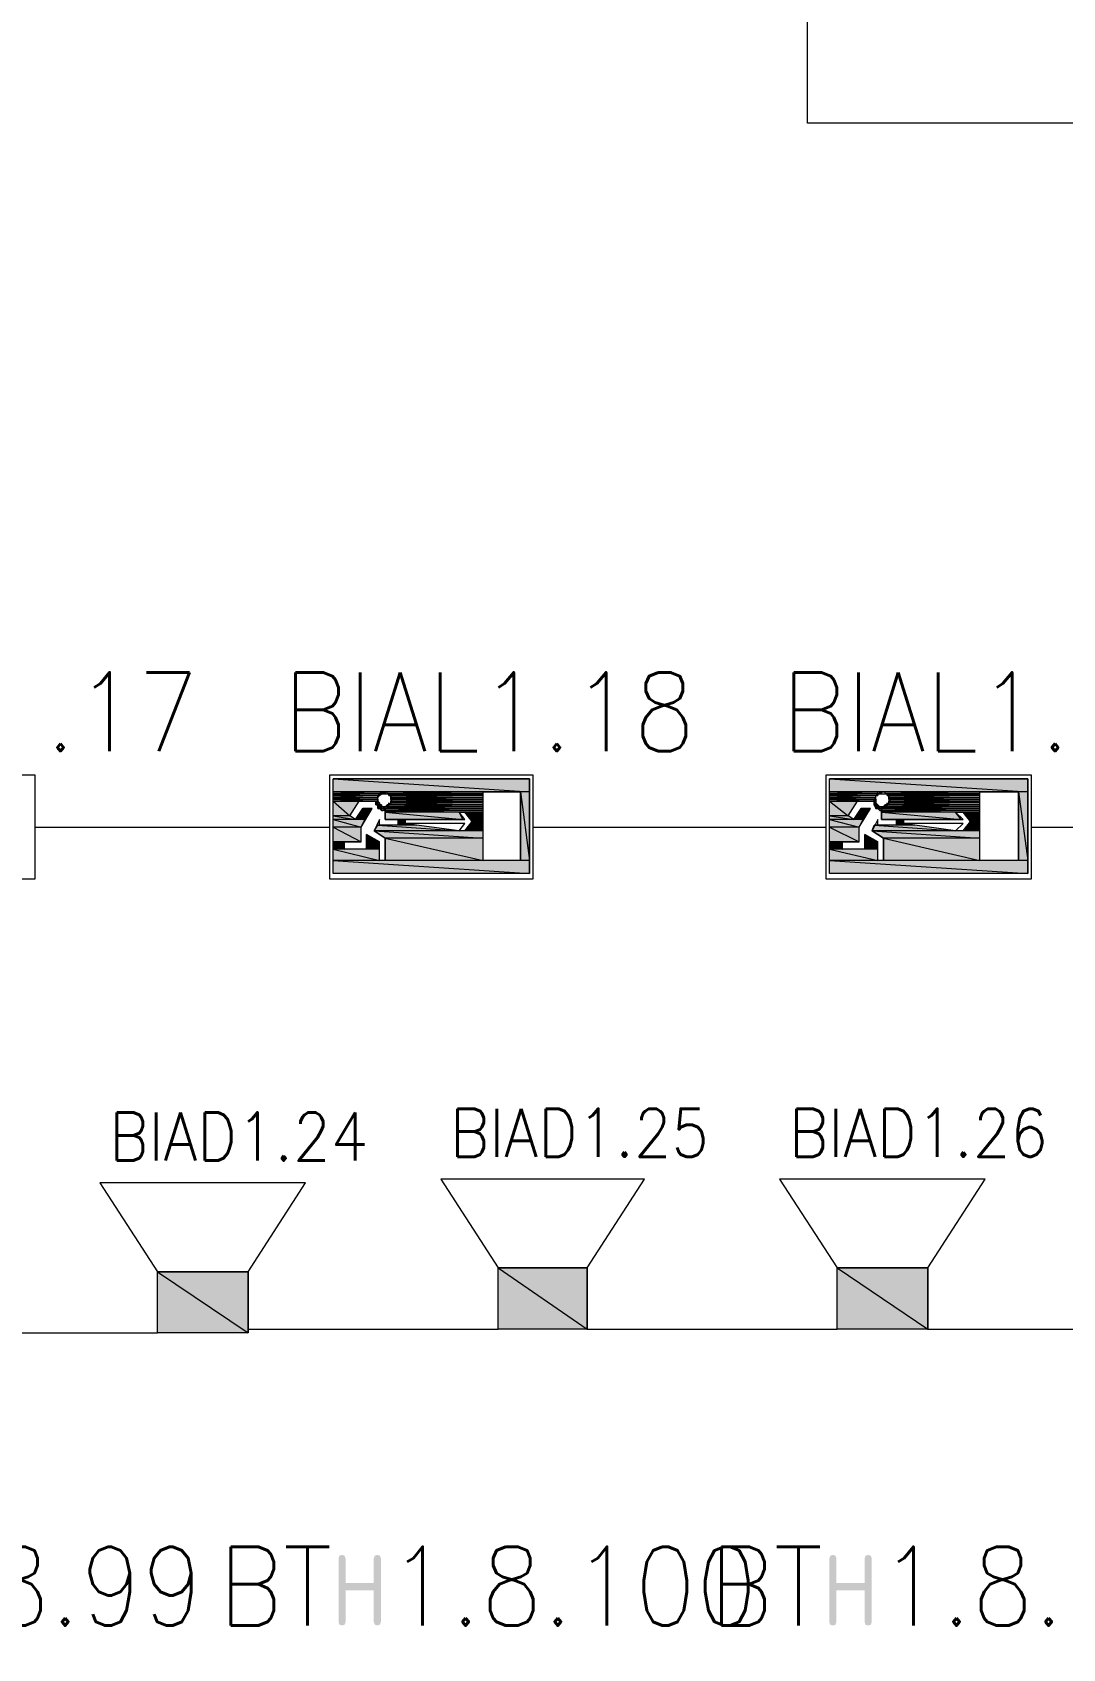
# Model space of a CAD drawing. Header units: millimetres. Extents: x 0 to 420, y 0 to 297.
# Drawn here: x 244.75 to 268.3, y 150.6 to 187.54 of the extents above; entities that cross this region are included whole.
import ezdxf

# ---------------------------------------------------------------- set-up
doc = ezdxf.new("R2010")
doc.units = ezdxf.units.MM
doc.styles.get("Standard").update_dxf_attribs({"font": 'STANDARD'})

msp = doc.modelspace()

# ---------------------------------------------------------------- hatches: boundary and pattern name
h = msp.add_hatch(color=82)
h.paths.add_polyline_path([(256.116667, 170.476333), (251.629334, 170.476333), (256.116667, 170.179999)], flags=0)
h.paths.add_polyline_path([(251.629334, 170.476333), (256.116667, 170.179999), (251.629334, 170.179999)], flags=0)
h = msp.add_hatch(color=82)
h.paths.add_polyline_path([(267.504334, 170.476333), (262.974667, 170.476333), (267.504334, 170.179999)], flags=0)
h.paths.add_polyline_path([(262.974667, 170.476333), (267.504334, 170.179999), (262.974667, 170.179999)], flags=0)
h = msp.add_hatch(color=82)
h.paths.add_polyline_path([(251.629334, 170.179999), (255.058334, 170.179999)], flags=0)
h.paths.add_polyline_path([(255.058334, 170.179999), (251.629334, 170.179999)], flags=0)
h = msp.add_hatch(color=82)
h.paths.add_polyline_path([(252.730001, 170.179999), (251.629334, 170.179999), (252.687667, 170.137666)], flags=0)
h.paths.add_polyline_path([(251.629334, 170.179999), (252.687667, 170.137666), (251.629334, 170.137666)], flags=0)
h = msp.add_hatch(color=82)
h.paths.add_polyline_path([(252.687667, 170.137666), (251.629334, 170.137666), (252.645334, 170.095333)], flags=0)
h.paths.add_polyline_path([(251.629334, 170.137666), (252.645334, 170.095333), (251.629334, 170.095333)], flags=0)
h = msp.add_hatch(color=82)
h.paths.add_polyline_path([(252.645334, 170.095333), (251.629334, 170.095333), (252.645334, 170.052999)], flags=0)
h.paths.add_polyline_path([(251.629334, 170.095333), (252.645334, 170.052999), (251.629334, 170.052999)], flags=0)
h = msp.add_hatch(color=82)
h.paths.add_polyline_path([(252.645334, 170.052999), (251.629334, 170.052999), (252.645334, 170.010666)], flags=0)
h.paths.add_polyline_path([(251.629334, 170.052999), (252.645334, 170.010666), (251.629334, 170.010666)], flags=0)
h = msp.add_hatch(color=82)
h.paths.add_polyline_path([(251.629334, 170.010666), (252.645334, 170.010666)], flags=0)
h.paths.add_polyline_path([(252.645334, 170.010666), (251.629334, 170.010666)], flags=0)
h = msp.add_hatch(color=82)
h.paths.add_polyline_path([(252.645334, 170.010666), (251.629334, 170.010666), (252.645334, 169.968333)], flags=0)
h.paths.add_polyline_path([(251.629334, 170.010666), (252.645334, 169.968333), (251.629334, 169.968333)], flags=0)
h = msp.add_hatch(color=82)
h.paths.add_polyline_path([(251.629334, 169.968333), (252.645334, 169.968333)], flags=0)
h.paths.add_polyline_path([(252.645334, 169.968333), (251.629334, 169.968333)], flags=0)
h = msp.add_hatch(color=82)
h.paths.add_polyline_path([(252.222001, 169.968333), (251.629334, 169.968333), (252.010334, 169.629666)], flags=0)
h.paths.add_polyline_path([(251.629334, 169.968333), (252.010334, 169.629666), (251.629334, 169.629666)], flags=0)
h = msp.add_hatch(color=82)
h.paths.add_polyline_path([(252.645334, 169.968333), (252.603001, 169.968333), (252.645334, 169.925999)], flags=0)
h.paths.add_polyline_path([(252.603001, 169.968333), (252.645334, 169.925999), (252.603001, 169.925999)], flags=0)
h = msp.add_hatch(color=82)
h.paths.add_polyline_path([(252.645334, 169.925999), (252.603001, 169.925999), (252.645334, 169.883666)], flags=0)
h.paths.add_polyline_path([(252.603001, 169.925999), (252.645334, 169.883666), (252.603001, 169.883666)], flags=0)
for color, points in [(82, [(252.645334, 170.010666), (252.645334, 169.968333)]), (82, [(252.645334, 169.968333), (252.687667, 169.925999), (252.645334, 169.925999)]), (82, [(252.645334, 169.925999), (252.687667, 169.925999)]), (82, [(252.687667, 170.137666), (252.730001, 170.137666), (252.687667, 170.095333)]), (82, [(252.687667, 169.925999), (252.687667, 169.883666)]), (82, [(252.730001, 170.179999), (252.772334, 170.137666), (252.730001, 170.137666)]), (82, [(252.730001, 170.137666), (252.772334, 170.137666)]), (82, [(252.772334, 170.179999), (252.814667, 170.179999), (252.814667, 170.137666)]), (82, [(252.899334, 170.095333), (252.941667, 170.095333)]), (82, [(252.899334, 169.925999), (252.899334, 169.883666)]), (82, [(252.941667, 170.095333), (252.941667, 170.052999)]), (82, [(252.941667, 170.052999), (252.941667, 170.010666)]), (82, [(264.033001, 170.010666), (263.990667, 170.010666)]), (82, [(263.990667, 170.010666), (264.033001, 170.010666), (264.033001, 169.968333)]), (82, [(264.033001, 169.968333), (264.033001, 169.925999)]), (82, [(264.033001, 169.925999), (264.075334, 169.883666), (264.033001, 169.883666)]), (82, [(264.117667, 170.137666), (264.160001, 170.137666), (264.075334, 170.137666)]), (82, [(264.075334, 170.137666), (264.075334, 170.095333)]), (82, [(264.117667, 170.179999), (264.117667, 170.137666)]), (82, [(264.160001, 170.179999), (264.160001, 170.137666)]), (82, [(264.287001, 170.095333), (264.329334, 170.095333)]), (82, [(264.287001, 169.925999), (264.287001, 169.883666)]), (82, [(264.329334, 170.095333), (264.329334, 170.052999)]), (82, [(264.329334, 170.052999), (264.329334, 170.010666)]), (82, [(252.730001, 169.883666), (252.730001, 169.841333)]), (82, [(264.075334, 169.883666), (264.117667, 169.841333), (264.075334, 169.841333)]), (82, [(252.391334, 169.206333), (252.518334, 169.121666), (252.391334, 169.121666)]), (82, [(263.779001, 169.206333), (263.906001, 169.121666), (263.779001, 169.121666)]), (7, [(251.748506, 151.210477), (251.748506, 152.66348), (251.768487, 152.724252), (251.828983, 152.744509), (251.889754, 152.724252), (251.910012, 152.66348), (251.910012, 152.098485), (252.555485, 152.098485), (252.555485, 152.66348), (252.575742, 152.724252), (252.636513, 152.744509), (252.696803, 152.724252), (252.716991, 152.66348), (252.716991, 151.210477), (252.696803, 151.149981), (252.636513, 151.129999), (252.575742, 151.149981), (252.555485, 151.210477), (252.555485, 151.936979), (251.910012, 151.936979), (251.910012, 151.210477), (251.889754, 151.149981), (251.828983, 151.129999), (251.768487, 151.149981)]), (7, [(262.966839, 151.210477), (262.966839, 152.66348), (262.98682, 152.724252), (263.047316, 152.744509), (263.108088, 152.724252), (263.128345, 152.66348), (263.128345, 152.098485), (263.773818, 152.098485), (263.773818, 152.66348), (263.794075, 152.724252), (263.854847, 152.744509), (263.915136, 152.724252), (263.935324, 152.66348), (263.935324, 151.210477), (263.915136, 151.149981), (263.854847, 151.129999), (263.794075, 151.149981), (263.773818, 151.210477), (263.773818, 151.936979), (263.128345, 151.936979), (263.128345, 151.210477), (263.108088, 151.149981), (263.047316, 151.129999), (262.98682, 151.149981)])]:
    msp.add_hatch(color=color).paths.add_polyline_path(points, flags=0)
h = msp.add_hatch(color=82)
h.paths.add_polyline_path([(255.058334, 170.179999), (252.857001, 170.179999), (255.058334, 170.137666)], flags=0)
h.paths.add_polyline_path([(252.857001, 170.179999), (255.058334, 170.137666), (252.857001, 170.137666)], flags=0)
h = msp.add_hatch(color=82)
h.paths.add_polyline_path([(252.899334, 170.137666), (255.058334, 170.137666)], flags=0)
h.paths.add_polyline_path([(255.058334, 170.137666), (252.899334, 170.137666)], flags=0)
h = msp.add_hatch(color=82)
h.paths.add_polyline_path([(255.058334, 170.137666), (252.899334, 170.137666), (255.058334, 170.095333)], flags=0)
h.paths.add_polyline_path([(252.899334, 170.137666), (255.058334, 170.095333), (252.941667, 170.095333)], flags=0)
h = msp.add_hatch(color=82)
h.paths.add_polyline_path([(252.899334, 170.137666), (252.899334, 170.095333)], flags=0)
h.paths.add_polyline_path([(252.899334, 170.095333), (252.899334, 170.137666)], flags=0)
h = msp.add_hatch(color=82)
h.paths.add_polyline_path([(255.058334, 170.095333), (252.941667, 170.095333), (255.058334, 170.052999)], flags=0)
h.paths.add_polyline_path([(252.941667, 170.095333), (255.058334, 170.052999), (252.941667, 170.052999)], flags=0)
h = msp.add_hatch(color=82)
h.paths.add_polyline_path([(255.058334, 170.052999), (252.941667, 170.052999), (255.058334, 170.010666)], flags=0)
h.paths.add_polyline_path([(252.941667, 170.052999), (255.058334, 170.010666), (252.984001, 170.010666)], flags=0)
h = msp.add_hatch(color=82)
h.paths.add_polyline_path([(255.058334, 170.010666), (252.941667, 170.010666), (255.058334, 169.968333)], flags=0)
h.paths.add_polyline_path([(252.941667, 170.010666), (255.058334, 169.968333), (252.984001, 169.968333)], flags=0)
h = msp.add_hatch(color=82)
h.paths.add_polyline_path([(255.058334, 169.968333), (252.984001, 169.968333), (255.058334, 169.925999)], flags=0)
h.paths.add_polyline_path([(252.984001, 169.968333), (255.058334, 169.925999), (252.941667, 169.925999)], flags=0)
h = msp.add_hatch(color=82)
h.paths.add_polyline_path([(252.941667, 169.968333), (252.941667, 169.925999)], flags=0)
h.paths.add_polyline_path([(252.941667, 169.925999), (252.941667, 169.968333)], flags=0)
h = msp.add_hatch(color=82)
h.paths.add_polyline_path([(255.058334, 169.925999), (252.941667, 169.925999), (255.058334, 169.883666)], flags=0)
h.paths.add_polyline_path([(252.941667, 169.925999), (255.058334, 169.883666), (252.941667, 169.883666)], flags=0)
h = msp.add_hatch(color=82)
h.paths.add_polyline_path([(252.984001, 170.010666), (255.058334, 170.010666)], flags=0)
h.paths.add_polyline_path([(255.058334, 170.010666), (252.984001, 170.010666)], flags=0)
h = msp.add_hatch(color=82)
h.paths.add_polyline_path([(252.984001, 169.968333), (255.058334, 169.968333)], flags=0)
h.paths.add_polyline_path([(255.058334, 169.968333), (252.984001, 169.968333)], flags=0)
h = msp.add_hatch(color=82)
h.paths.add_polyline_path([(256.116667, 170.179999), (255.905001, 170.179999), (256.116667, 168.613666)], flags=0)
h.paths.add_polyline_path([(255.905001, 170.179999), (256.116667, 168.613666), (255.905001, 168.613666)], flags=0)
h = msp.add_hatch(color=82)
h.paths.add_polyline_path([(262.974667, 170.179999), (266.403667, 170.179999)], flags=0)
h.paths.add_polyline_path([(266.403667, 170.179999), (262.974667, 170.179999)], flags=0)
h = msp.add_hatch(color=82)
h.paths.add_polyline_path([(264.075334, 170.179999), (262.974667, 170.179999), (264.075334, 170.137666)], flags=0)
h.paths.add_polyline_path([(262.974667, 170.179999), (264.075334, 170.137666), (262.974667, 170.137666)], flags=0)
h = msp.add_hatch(color=82)
h.paths.add_polyline_path([(264.075334, 170.137666), (262.974667, 170.137666), (264.033001, 170.095333)], flags=0)
h.paths.add_polyline_path([(262.974667, 170.137666), (264.033001, 170.095333), (262.974667, 170.095333)], flags=0)
h = msp.add_hatch(color=82)
h.paths.add_polyline_path([(264.033001, 170.095333), (262.974667, 170.095333), (264.033001, 170.052999)], flags=0)
h.paths.add_polyline_path([(262.974667, 170.095333), (264.033001, 170.052999), (262.974667, 170.052999)], flags=0)
h = msp.add_hatch(color=82)
h.paths.add_polyline_path([(264.033001, 170.052999), (262.974667, 170.052999), (263.990667, 170.010666)], flags=0)
h.paths.add_polyline_path([(262.974667, 170.052999), (263.990667, 170.010666), (262.974667, 170.010666)], flags=0)
h = msp.add_hatch(color=82)
h.paths.add_polyline_path([(262.974667, 170.010666), (263.990667, 170.010666)], flags=0)
h.paths.add_polyline_path([(263.990667, 170.010666), (262.974667, 170.010666)], flags=0)
h = msp.add_hatch(color=82)
h.paths.add_polyline_path([(263.990667, 170.010666), (262.974667, 170.010666), (263.990667, 169.968333)], flags=0)
h.paths.add_polyline_path([(262.974667, 170.010666), (263.990667, 169.968333), (262.974667, 169.968333)], flags=0)
h = msp.add_hatch(color=82)
h.paths.add_polyline_path([(262.974667, 169.968333), (263.990667, 169.968333)], flags=0)
h.paths.add_polyline_path([(263.990667, 169.968333), (262.974667, 169.968333)], flags=0)
h = msp.add_hatch(color=82)
h.paths.add_polyline_path([(263.609667, 169.968333), (262.974667, 169.968333), (263.398001, 169.629666)], flags=0)
h.paths.add_polyline_path([(262.974667, 169.968333), (263.398001, 169.629666), (262.974667, 169.629666)], flags=0)
h = msp.add_hatch(color=82)
h.paths.add_polyline_path([(264.033001, 169.925999), (263.990667, 169.968333)], flags=0)
h.paths.add_polyline_path([(263.990667, 169.968333), (264.033001, 169.925999), (263.990667, 169.925999)], flags=0)
h = msp.add_hatch(color=82)
h.paths.add_polyline_path([(264.033001, 169.925999), (263.990667, 169.925999), (264.033001, 169.883666)], flags=0)
h.paths.add_polyline_path([(263.990667, 169.925999), (264.033001, 169.883666), (263.990667, 169.883666)], flags=0)
h = msp.add_hatch(color=82)
h.paths.add_polyline_path([(266.403667, 170.179999), (264.244667, 170.179999), (266.403667, 170.137666)], flags=0)
h.paths.add_polyline_path([(264.244667, 170.179999), (266.403667, 170.137666), (264.244667, 170.137666)], flags=0)
h = msp.add_hatch(color=82)
h.paths.add_polyline_path([(264.287001, 170.137666), (266.403667, 170.137666)], flags=0)
h.paths.add_polyline_path([(266.403667, 170.137666), (264.287001, 170.137666)], flags=0)
h = msp.add_hatch(color=82)
h.paths.add_polyline_path([(266.403667, 170.137666), (264.287001, 170.137666), (266.403667, 170.095333)], flags=0)
h.paths.add_polyline_path([(264.287001, 170.137666), (266.403667, 170.095333), (264.329334, 170.095333)], flags=0)
h = msp.add_hatch(color=82)
h.paths.add_polyline_path([(264.287001, 170.137666), (264.287001, 170.095333)], flags=0)
h.paths.add_polyline_path([(264.287001, 170.095333), (264.287001, 170.137666)], flags=0)
h = msp.add_hatch(color=82)
h.paths.add_polyline_path([(266.403667, 170.095333), (264.329334, 170.095333), (266.403667, 170.052999)], flags=0)
h.paths.add_polyline_path([(264.329334, 170.095333), (266.403667, 170.052999), (264.329334, 170.052999)], flags=0)
h = msp.add_hatch(color=82)
h.paths.add_polyline_path([(266.403667, 170.052999), (264.329334, 170.052999), (266.403667, 170.010666)], flags=0)
h.paths.add_polyline_path([(264.329334, 170.052999), (266.403667, 170.010666), (264.371667, 170.010666)], flags=0)
h = msp.add_hatch(color=82)
h.paths.add_polyline_path([(266.403667, 170.010666), (264.329334, 170.010666), (266.403667, 169.968333)], flags=0)
h.paths.add_polyline_path([(264.329334, 170.010666), (266.403667, 169.968333), (264.371667, 169.968333)], flags=0)
h = msp.add_hatch(color=82)
h.paths.add_polyline_path([(266.403667, 169.968333), (264.371667, 169.968333)], flags=0)
h.paths.add_polyline_path([(264.371667, 169.968333), (266.403667, 169.968333), (264.329334, 169.968333)], flags=0)
h = msp.add_hatch(color=82)
h.paths.add_polyline_path([(266.403667, 169.968333), (264.329334, 169.968333), (266.403667, 169.925999)], flags=0)
h.paths.add_polyline_path([(264.329334, 169.968333), (266.403667, 169.925999), (264.329334, 169.925999)], flags=0)
h = msp.add_hatch(color=82)
h.paths.add_polyline_path([(264.329334, 169.968333), (264.329334, 169.925999)], flags=0)
h.paths.add_polyline_path([(264.329334, 169.925999), (264.329334, 169.968333)], flags=0)
h = msp.add_hatch(color=82)
h.paths.add_polyline_path([(266.403667, 169.925999), (264.329334, 169.925999), (266.403667, 169.883666)], flags=0)
h.paths.add_polyline_path([(264.329334, 169.925999), (266.403667, 169.883666), (264.329334, 169.883666)], flags=0)
h = msp.add_hatch(color=82)
h.paths.add_polyline_path([(264.371667, 170.010666), (266.403667, 170.010666)], flags=0)
h.paths.add_polyline_path([(266.403667, 170.010666), (264.371667, 170.010666)], flags=0)
h = msp.add_hatch(color=82)
h.paths.add_polyline_path([(267.504334, 170.179999), (267.292667, 170.179999), (267.504334, 168.613666)], flags=0)
h.paths.add_polyline_path([(267.292667, 170.179999), (267.504334, 168.613666), (267.292667, 168.613666)], flags=0)
h = msp.add_hatch(color=82)
h.paths.add_polyline_path([(252.010334, 169.629666), (251.629334, 169.629666), (252.137334, 169.544999)], flags=0)
h.paths.add_polyline_path([(251.629334, 169.629666), (252.137334, 169.544999), (251.629334, 169.544999)], flags=0)
h = msp.add_hatch(color=82)
h.paths.add_polyline_path([(252.349001, 169.544999), (251.629334, 169.544999), (252.264334, 169.375666)], flags=0)
h.paths.add_polyline_path([(251.629334, 169.544999), (252.264334, 169.375666), (251.629334, 169.375666)], flags=0)
h = msp.add_hatch(color=82)
h.paths.add_polyline_path([(252.518334, 169.798999), (252.306667, 169.798999), (252.349001, 169.544999)], flags=0)
h.paths.add_polyline_path([(252.306667, 169.798999), (252.349001, 169.544999), (252.137334, 169.544999)], flags=0)
h = msp.add_hatch(color=82)
h.paths.add_polyline_path([(252.687667, 169.883666), (252.603001, 169.883666)], flags=0)
h.paths.add_polyline_path([(252.603001, 169.883666), (252.687667, 169.883666), (252.645334, 169.883666)], flags=0)
h = msp.add_hatch(color=82)
h.paths.add_polyline_path([(252.687667, 169.883666), (252.645334, 169.883666), (252.730001, 169.841333)], flags=0)
h.paths.add_polyline_path([(252.645334, 169.883666), (252.730001, 169.841333), (252.645334, 169.841333)], flags=0)
h = msp.add_hatch(color=82)
h.paths.add_polyline_path([(252.730001, 169.841333), (252.645334, 169.841333), (252.730001, 169.798999)], flags=0)
h.paths.add_polyline_path([(252.645334, 169.841333), (252.730001, 169.798999), (252.645334, 169.798999)], flags=0)
h = msp.add_hatch(color=82)
h.paths.add_polyline_path([(252.687667, 169.798999), (252.857001, 169.798999)], flags=0)
h.paths.add_polyline_path([(252.857001, 169.798999), (252.687667, 169.798999)], flags=0)
h = msp.add_hatch(color=82)
h.paths.add_polyline_path([(255.058334, 169.798999), (252.730001, 169.798999), (255.058334, 169.756666)], flags=0)
h.paths.add_polyline_path([(252.730001, 169.798999), (255.058334, 169.756666), (252.730001, 169.756666)], flags=0)
h = msp.add_hatch(color=82)
h.paths.add_polyline_path([(252.814667, 169.841333), (252.772334, 169.841333), (252.814667, 169.798999)], flags=0)
h.paths.add_polyline_path([(252.772334, 169.841333), (252.814667, 169.798999), (252.772334, 169.798999)], flags=0)
h = msp.add_hatch(color=82)
h.paths.add_polyline_path([(252.899334, 169.883666), (252.857001, 169.883666), (252.857001, 169.841333)], flags=0)
h.paths.add_polyline_path([(252.857001, 169.883666), (252.857001, 169.841333), (252.814667, 169.841333)], flags=0)
h = msp.add_hatch(color=82)
h.paths.add_polyline_path([(255.058334, 169.756666), (252.814667, 169.756666), (255.058334, 169.714333)], flags=0)
h.paths.add_polyline_path([(252.814667, 169.756666), (255.058334, 169.714333), (252.814667, 169.714333)], flags=0)
h = msp.add_hatch(color=82)
h.paths.add_polyline_path([(254.508001, 169.714333), (252.814667, 169.714333), (254.592667, 169.544999)], flags=0)
h.paths.add_polyline_path([(252.814667, 169.714333), (254.592667, 169.544999), (252.814667, 169.544999)], flags=0)
h = msp.add_hatch(color=82)
h.paths.add_polyline_path([(255.058334, 169.841333), (252.857001, 169.841333), (255.058334, 169.798999)], flags=0)
h.paths.add_polyline_path([(252.857001, 169.841333), (255.058334, 169.798999), (252.857001, 169.798999)], flags=0)
h = msp.add_hatch(color=82)
h.paths.add_polyline_path([(255.058334, 169.883666), (252.941667, 169.883666)], flags=0)
h.paths.add_polyline_path([(252.941667, 169.883666), (255.058334, 169.883666), (252.899334, 169.883666)], flags=0)
h = msp.add_hatch(color=82)
h.paths.add_polyline_path([(255.058334, 169.883666), (252.899334, 169.883666), (255.058334, 169.841333)], flags=0)
h.paths.add_polyline_path([(252.899334, 169.883666), (255.058334, 169.841333), (252.899334, 169.841333)], flags=0)
h = msp.add_hatch(color=82)
h.paths.add_polyline_path([(253.280334, 169.544999), (253.111001, 169.544999), (253.280334, 169.460333)], flags=0)
h.paths.add_polyline_path([(253.111001, 169.544999), (253.280334, 169.460333), (253.111001, 169.460333)], flags=0)
h = msp.add_hatch(color=82)
h.paths.add_polyline_path([(255.058334, 169.714333), (254.635001, 169.714333), (255.058334, 169.502666)], flags=0)
h.paths.add_polyline_path([(254.635001, 169.714333), (255.058334, 169.502666), (254.804334, 169.502666)], flags=0)
h = msp.add_hatch(color=82)
h.paths.add_polyline_path([(263.398001, 169.629666), (262.974667, 169.629666), (263.525001, 169.544999)], flags=0)
h.paths.add_polyline_path([(262.974667, 169.629666), (263.525001, 169.544999), (262.974667, 169.544999)], flags=0)
h = msp.add_hatch(color=82)
h.paths.add_polyline_path([(263.736667, 169.544999), (262.974667, 169.544999), (263.652001, 169.375666)], flags=0)
h.paths.add_polyline_path([(262.974667, 169.544999), (263.652001, 169.375666), (262.974667, 169.375666)], flags=0)
h = msp.add_hatch(color=82)
h.paths.add_polyline_path([(263.906001, 169.798999), (263.694334, 169.798999), (263.736667, 169.544999)], flags=0)
h.paths.add_polyline_path([(263.694334, 169.798999), (263.736667, 169.544999), (263.525001, 169.544999)], flags=0)
h = msp.add_hatch(color=82)
h.paths.add_polyline_path([(264.075334, 169.883666), (263.990667, 169.883666)], flags=0)
h.paths.add_polyline_path([(264.075334, 169.883666), (263.990667, 169.883666), (264.033001, 169.883666)], flags=0)
h = msp.add_hatch(color=82)
h.paths.add_polyline_path([(264.075334, 169.883666), (263.990667, 169.883666), (264.075334, 169.841333)], flags=0)
h.paths.add_polyline_path([(263.990667, 169.883666), (264.075334, 169.841333), (264.033001, 169.841333)], flags=0)
h = msp.add_hatch(color=82)
h.paths.add_polyline_path([(264.117667, 169.841333), (264.033001, 169.841333), (264.117667, 169.798999)], flags=0)
h.paths.add_polyline_path([(264.033001, 169.841333), (264.117667, 169.798999), (264.033001, 169.798999)], flags=0)
h = msp.add_hatch(color=82)
h.paths.add_polyline_path([(264.033001, 169.798999), (264.202334, 169.798999)], flags=0)
h.paths.add_polyline_path([(264.202334, 169.798999), (264.033001, 169.798999)], flags=0)
h = msp.add_hatch(color=82)
h.paths.add_polyline_path([(266.403667, 169.798999), (264.075334, 169.798999), (266.403667, 169.756666)], flags=0)
h.paths.add_polyline_path([(264.075334, 169.798999), (266.403667, 169.756666), (264.117667, 169.756666)], flags=0)
h = msp.add_hatch(color=82)
h.paths.add_polyline_path([(264.160001, 169.798999), (264.160001, 169.841333)], flags=0)
h.paths.add_polyline_path([(264.160001, 169.798999), (264.160001, 169.841333), (264.202334, 169.841333)], flags=0)
h = msp.add_hatch(color=82)
h.paths.add_polyline_path([(266.403667, 169.756666), (264.160001, 169.756666), (266.403667, 169.714333)], flags=0)
h.paths.add_polyline_path([(264.160001, 169.756666), (266.403667, 169.714333), (264.160001, 169.714333)], flags=0)
h = msp.add_hatch(color=82)
h.paths.add_polyline_path([(265.853334, 169.714333), (264.160001, 169.714333), (265.980334, 169.544999)], flags=0)
h.paths.add_polyline_path([(264.160001, 169.714333), (265.980334, 169.544999), (264.160001, 169.544999)], flags=0)
h = msp.add_hatch(color=82)
h.paths.add_polyline_path([(264.287001, 169.883666), (264.244667, 169.883666), (264.244667, 169.841333)], flags=0)
h.paths.add_polyline_path([(264.244667, 169.883666), (264.244667, 169.841333), (264.202334, 169.841333)], flags=0)
h = msp.add_hatch(color=82)
h.paths.add_polyline_path([(266.403667, 169.841333), (264.244667, 169.841333), (266.403667, 169.798999)], flags=0)
h.paths.add_polyline_path([(264.244667, 169.841333), (266.403667, 169.798999), (264.202334, 169.798999)], flags=0)
h = msp.add_hatch(color=82)
h.paths.add_polyline_path([(266.403667, 169.883666), (264.329334, 169.883666)], flags=0)
h.paths.add_polyline_path([(264.329334, 169.883666), (266.403667, 169.883666), (264.287001, 169.883666)], flags=0)
h = msp.add_hatch(color=82)
h.paths.add_polyline_path([(266.403667, 169.883666), (264.287001, 169.883666), (266.403667, 169.841333)], flags=0)
h.paths.add_polyline_path([(264.287001, 169.883666), (266.403667, 169.841333), (264.287001, 169.841333)], flags=0)
h = msp.add_hatch(color=82)
h.paths.add_polyline_path([(264.668001, 169.544999), (264.498667, 169.544999), (264.668001, 169.460333)], flags=0)
h.paths.add_polyline_path([(264.498667, 169.544999), (264.668001, 169.460333), (264.498667, 169.460333)], flags=0)
h = msp.add_hatch(color=82)
h.paths.add_polyline_path([(266.403667, 169.714333), (266.022667, 169.714333), (266.403667, 169.502666)], flags=0)
h.paths.add_polyline_path([(266.022667, 169.714333), (266.403667, 169.502666), (266.192001, 169.502666)], flags=0)
h = msp.add_hatch(color=82)
h.paths.add_polyline_path([(252.264334, 169.375666), (251.629334, 169.375666), (252.264334, 169.036999)], flags=0)
h.paths.add_polyline_path([(251.629334, 169.375666), (252.264334, 169.036999), (251.629334, 169.036999)], flags=0)
h = msp.add_hatch(color=82)
h.paths.add_polyline_path([(253.534334, 169.417999), (252.645334, 169.417999), (254.508001, 169.290999)], flags=0)
h.paths.add_polyline_path([(252.645334, 169.417999), (254.508001, 169.290999), (252.560667, 169.290999)], flags=0)
h = msp.add_hatch(color=82)
h.paths.add_polyline_path([(255.058334, 169.290999), (252.560667, 169.290999), (255.058334, 169.121666)], flags=0)
h.paths.add_polyline_path([(252.560667, 169.290999), (255.058334, 169.121666), (252.814667, 169.121666)], flags=0)
h = msp.add_hatch(color=82)
h.paths.add_polyline_path([(253.280334, 169.460333), (253.111001, 169.460333), (253.534334, 169.417999)], flags=0)
h.paths.add_polyline_path([(253.111001, 169.460333), (253.534334, 169.417999), (253.111001, 169.417999)], flags=0)
h = msp.add_hatch(color=82)
h.paths.add_polyline_path([(255.058334, 169.502666), (254.804334, 169.502666), (255.058334, 169.290999)], flags=0)
h.paths.add_polyline_path([(254.804334, 169.502666), (255.058334, 169.290999), (254.635001, 169.290999)], flags=0)
h = msp.add_hatch(color=82)
h.paths.add_polyline_path([(263.652001, 169.375666), (262.974667, 169.375666), (263.652001, 169.036999)], flags=0)
h.paths.add_polyline_path([(262.974667, 169.375666), (263.652001, 169.036999), (262.974667, 169.036999)], flags=0)
h = msp.add_hatch(color=82)
h.paths.add_polyline_path([(264.922001, 169.417999), (263.990667, 169.417999), (265.853334, 169.290999)], flags=0)
h.paths.add_polyline_path([(263.990667, 169.417999), (265.853334, 169.290999), (263.948334, 169.290999)], flags=0)
h = msp.add_hatch(color=82)
h.paths.add_polyline_path([(266.403667, 169.290999), (263.948334, 169.290999), (266.403667, 169.121666)], flags=0)
h.paths.add_polyline_path([(263.948334, 169.290999), (266.403667, 169.121666), (264.202334, 169.121666)], flags=0)
h = msp.add_hatch(color=82)
h.paths.add_polyline_path([(264.668001, 169.460333), (264.498667, 169.460333), (264.922001, 169.417999)], flags=0)
h.paths.add_polyline_path([(264.498667, 169.460333), (264.922001, 169.417999), (264.498667, 169.417999)], flags=0)
h = msp.add_hatch(color=82)
h.paths.add_polyline_path([(266.403667, 169.502666), (266.192001, 169.502666), (266.403667, 169.290999)], flags=0)
h.paths.add_polyline_path([(266.192001, 169.502666), (266.403667, 169.290999), (266.022667, 169.290999)], flags=0)
h = msp.add_hatch(color=82)
h.paths.add_polyline_path([(251.883334, 169.036999), (251.629334, 169.036999), (251.883334, 168.867666)], flags=0)
h.paths.add_polyline_path([(251.629334, 169.036999), (251.883334, 168.867666), (251.629334, 168.867666)], flags=0)
h = msp.add_hatch(color=82)
h.paths.add_polyline_path([(252.687667, 168.867666), (251.629334, 168.867666), (252.687667, 168.613666)], flags=0)
h.paths.add_polyline_path([(251.629334, 168.867666), (252.687667, 168.613666), (251.629334, 168.613666)], flags=0)
h = msp.add_hatch(color=82)
h.paths.add_polyline_path([(252.518334, 169.121666), (252.391334, 169.121666), (252.687667, 169.036999)], flags=0)
h.paths.add_polyline_path([(252.391334, 169.121666), (252.687667, 169.036999), (252.391334, 169.036999)], flags=0)
h = msp.add_hatch(color=82)
h.paths.add_polyline_path([(252.687667, 169.036999), (252.391334, 169.036999), (252.687667, 168.867666)], flags=0)
h.paths.add_polyline_path([(252.391334, 169.036999), (252.687667, 168.867666), (252.391334, 168.867666)], flags=0)
h = msp.add_hatch(color=82)
h.paths.add_polyline_path([(255.058334, 169.121666), (252.814667, 169.121666), (255.058334, 168.613666)], flags=0)
h.paths.add_polyline_path([(252.814667, 169.121666), (255.058334, 168.613666), (252.814667, 168.613666)], flags=0)
h = msp.add_hatch(color=82)
h.paths.add_polyline_path([(263.271001, 169.036999), (262.974667, 169.036999), (263.271001, 168.867666)], flags=0)
h.paths.add_polyline_path([(262.974667, 169.036999), (263.271001, 168.867666), (262.974667, 168.867666)], flags=0)
h = msp.add_hatch(color=82)
h.paths.add_polyline_path([(264.075334, 168.867666), (262.974667, 168.867666), (264.075334, 168.613666)], flags=0)
h.paths.add_polyline_path([(262.974667, 168.867666), (264.075334, 168.613666), (262.974667, 168.613666)], flags=0)
h = msp.add_hatch(color=82)
h.paths.add_polyline_path([(263.906001, 169.121666), (263.779001, 169.121666), (264.075334, 169.036999)], flags=0)
h.paths.add_polyline_path([(263.779001, 169.121666), (264.075334, 169.036999), (263.779001, 169.036999)], flags=0)
h = msp.add_hatch(color=82)
h.paths.add_polyline_path([(264.075334, 169.036999), (263.779001, 169.036999), (264.075334, 168.867666)], flags=0)
h.paths.add_polyline_path([(263.779001, 169.036999), (264.075334, 168.867666), (263.779001, 168.867666)], flags=0)
h = msp.add_hatch(color=82)
h.paths.add_polyline_path([(266.403667, 169.121666), (264.202334, 169.121666), (266.403667, 168.613666)], flags=0)
h.paths.add_polyline_path([(264.202334, 169.121666), (266.403667, 168.613666), (264.202334, 168.613666)], flags=0)
h = msp.add_hatch(color=82)
h.paths.add_polyline_path([(256.116667, 168.613666), (251.629334, 168.613666), (256.116667, 168.317333)], flags=0)
h.paths.add_polyline_path([(251.629334, 168.613666), (256.116667, 168.317333), (251.629334, 168.317333)], flags=0)
h = msp.add_hatch(color=82)
h.paths.add_polyline_path([(267.504334, 168.613666), (262.974667, 168.613666), (267.504334, 168.317333)], flags=0)
h.paths.add_polyline_path([(262.974667, 168.613666), (267.504334, 168.317333), (262.974667, 168.317333)], flags=0)
h = msp.add_hatch(color=82)
h.paths.add_polyline_path([(249.682001, 159.215666), (247.607667, 159.215666), (249.682001, 157.818666)], flags=0)
h.paths.add_polyline_path([(247.607667, 159.215666), (249.682001, 157.818666), (247.607667, 157.818666)], flags=0)
h = msp.add_hatch(color=82)
h.paths.add_polyline_path([(257.429001, 159.300333), (255.397001, 159.300333), (257.429001, 157.903333)], flags=0)
h.paths.add_polyline_path([(255.397001, 159.300333), (257.429001, 157.903333), (255.397001, 157.903333)], flags=0)
h = msp.add_hatch(color=82)
h.paths.add_polyline_path([(265.218334, 159.300333), (263.144001, 159.300333), (265.218334, 157.903333)], flags=0)
h.paths.add_polyline_path([(263.144001, 159.300333), (265.218334, 157.903333), (263.144001, 157.903333)], flags=0)

# ---------------------------------------------------------------- linework, layer by layer
at = {"color": 1, "lineweight": 0}
for points in [[(262.466667, 185.462333), (262.466667, 207.856666), (100.838001, 207.856666)], [(73.702335, 124.714), (76.538668, 124.714), (76.538668, 77.597), (297.434, 77.597), (297.434, 114.342333), (105.664001, 114.342333), (105.664001, 125.941666), (357.251, 125.941666), (357.251, 139.191999), (105.664001, 139.191999), (105.664001, 148.505333), (357.251, 148.505333), (357.251, 185.462333), (262.466667, 185.462333)]]:
    msp.add_lwpolyline(points, dxfattribs=at)
at = {"color": 92, "lineweight": 0}
for points in [[(244.813667, 170.560999), (240.157001, 170.560999), (240.157001, 168.190333), (244.813667, 168.190333)], [(256.201334, 170.560999), (251.544667, 170.560999), (251.544667, 168.190333), (256.201334, 168.190333)], [(267.589001, 170.560999), (262.890001, 170.560999), (262.890001, 168.190333), (267.589001, 168.190333)]]:
    msp.add_lwpolyline(points, close=True, dxfattribs=at)
at = {"color": 82, "lineweight": 0}
for points in [[(256.116667, 170.476333), (251.629334, 170.476333), (256.116667, 170.179999)], [(251.629334, 170.476333), (256.116667, 170.179999), (251.629334, 170.179999)], [(251.629334, 170.476333), (256.116667, 170.476333), (256.116667, 168.317333), (251.629334, 168.317333)], [(267.504334, 170.476333), (262.974667, 170.476333), (267.504334, 170.179999)], [(262.974667, 170.476333), (267.504334, 170.179999), (262.974667, 170.179999)], [(262.974667, 170.476333), (267.504334, 170.476333), (267.504334, 168.317333), (262.974667, 168.317333)], [(251.629334, 170.179999), (255.058334, 170.179999)], [(255.058334, 170.179999), (251.629334, 170.179999)], [(252.730001, 170.179999), (251.629334, 170.179999), (252.687667, 170.137666)], [(251.629334, 170.179999), (252.687667, 170.137666), (251.629334, 170.137666)], [(252.687667, 170.137666), (251.629334, 170.137666), (252.645334, 170.095333)], [(251.629334, 170.137666), (252.645334, 170.095333), (251.629334, 170.095333)], [(252.645334, 170.095333), (251.629334, 170.095333), (252.645334, 170.052999)], [(251.629334, 170.095333), (252.645334, 170.052999), (251.629334, 170.052999)], [(252.645334, 170.052999), (251.629334, 170.052999), (252.645334, 170.010666)], [(251.629334, 170.052999), (252.645334, 170.010666), (251.629334, 170.010666)], [(251.629334, 170.010666), (252.645334, 170.010666)], [(252.645334, 170.010666), (251.629334, 170.010666)], [(252.645334, 170.010666), (251.629334, 170.010666), (252.645334, 169.968333)], [(251.629334, 170.010666), (252.645334, 169.968333), (251.629334, 169.968333)], [(251.629334, 169.968333), (252.645334, 169.968333)], [(252.645334, 169.968333), (251.629334, 169.968333)], [(252.222001, 169.968333), (251.629334, 169.968333), (252.010334, 169.629666)], [(251.629334, 169.968333), (252.010334, 169.629666), (251.629334, 169.629666)], [(251.883334, 169.036999), (252.264334, 169.036999), (252.264334, 169.375666), (252.518334, 169.798999), (252.306667, 169.798999), (252.137334, 169.544999), (252.010334, 169.629666), (252.222001, 169.968333), (252.603001, 169.968333), (252.603001, 169.925999), (252.603001, 169.883666), (252.645334, 169.883666), (252.645334, 169.798999), (252.687667, 169.798999), (252.730001, 169.756666), (252.772334, 169.756666), (252.814667, 169.798999), (252.814667, 169.544999), (253.111001, 169.544999), (253.111001, 169.417999), (252.687667, 169.417999), (252.687667, 169.544999), (252.560667, 169.290999), (252.814667, 169.121666), (252.814667, 168.613666), (252.687667, 168.613666), (252.687667, 169.036999), (252.391334, 169.206333), (252.391334, 168.867666), (251.883334, 168.867666)], [(252.645334, 169.968333), (252.603001, 169.968333), (252.645334, 169.925999)], [(252.603001, 169.968333), (252.645334, 169.925999), (252.603001, 169.925999)], [(252.645334, 169.925999), (252.603001, 169.925999), (252.645334, 169.883666)], [(252.603001, 169.925999), (252.645334, 169.883666), (252.603001, 169.883666)], [(252.814667, 170.137666), (252.857001, 170.137666), (252.899334, 170.137666), (252.899334, 170.095333), (252.941667, 170.095333), (252.941667, 170.052999), (252.941667, 170.010666), (252.941667, 169.968333), (252.941667, 169.925999), (252.899334, 169.883666), (252.857001, 169.841333), (252.814667, 169.841333), (252.772334, 169.841333), (252.730001, 169.841333), (252.730001, 169.883666), (252.687667, 169.883666), (252.687667, 169.925999), (252.645334, 169.925999), (252.645334, 169.968333), (252.645334, 170.010666), (252.645334, 170.052999), (252.687667, 170.095333), (252.730001, 170.137666), (252.772334, 170.137666)], [(252.645334, 170.010666), (252.645334, 169.968333)], [(252.645334, 169.968333), (252.687667, 169.925999), (252.645334, 169.925999)], [(252.687667, 169.925999), (252.645334, 169.968333)], [(252.645334, 169.925999), (252.687667, 169.925999)], [(252.687667, 170.137666), (252.730001, 170.137666), (252.687667, 170.095333)], [(252.687667, 169.925999), (252.687667, 169.883666)], [(252.730001, 170.179999), (252.772334, 170.137666), (252.730001, 170.137666)], [(255.058334, 170.179999), (252.730001, 170.179999)], [(252.730001, 170.137666), (252.772334, 170.137666)], [(252.772334, 170.179999), (252.814667, 170.179999), (252.814667, 170.137666)], [(252.814667, 170.179999), (252.772334, 170.179999)], [(255.058334, 170.179999), (252.857001, 170.179999), (255.058334, 170.137666)], [(252.857001, 170.179999), (255.058334, 170.137666), (252.857001, 170.137666)], [(255.058334, 170.179999), (252.857001, 170.179999)], [(255.058334, 170.137666), (252.857001, 170.137666)], [(252.899334, 170.137666), (255.058334, 170.137666)], [(255.058334, 170.137666), (252.899334, 170.137666)], [(255.058334, 170.137666), (252.899334, 170.137666), (255.058334, 170.095333)], [(252.899334, 170.137666), (255.058334, 170.095333), (252.941667, 170.095333)], [(252.899334, 170.137666), (252.899334, 170.095333)], [(252.899334, 170.095333), (252.899334, 170.137666)], [(252.899334, 170.095333), (252.941667, 170.095333)], [(252.899334, 169.925999), (252.899334, 169.883666)], [(252.899334, 169.883666), (252.899334, 169.925999)], [(252.941667, 170.095333), (252.941667, 170.052999)], [(255.058334, 170.095333), (252.941667, 170.095333), (255.058334, 170.052999)], [(252.941667, 170.095333), (255.058334, 170.052999), (252.941667, 170.052999)], [(252.941667, 170.052999), (252.941667, 170.095333)], [(252.941667, 170.052999), (252.941667, 170.010666)], [(255.058334, 170.052999), (252.941667, 170.052999), (255.058334, 170.010666)], [(252.941667, 170.052999), (255.058334, 170.010666), (252.984001, 170.010666)], [(255.058334, 170.010666), (252.941667, 170.010666), (255.058334, 169.968333)], [(252.941667, 170.010666), (255.058334, 169.968333), (252.984001, 169.968333)], [(252.984001, 169.968333), (255.058334, 169.925999), (252.941667, 169.925999)], [(252.941667, 169.968333), (252.941667, 169.925999)], [(252.941667, 169.925999), (252.941667, 169.968333)], [(255.058334, 169.925999), (252.941667, 169.925999), (255.058334, 169.883666)], [(252.941667, 169.925999), (255.058334, 169.883666), (252.941667, 169.883666)], [(252.984001, 170.010666), (255.058334, 170.010666)], [(255.058334, 170.010666), (252.984001, 170.010666)], [(255.058334, 170.010666), (252.984001, 170.010666)], [(252.984001, 169.968333), (255.058334, 169.968333)], [(255.058334, 169.968333), (252.984001, 169.968333)], [(255.058334, 169.968333), (252.984001, 169.968333), (255.058334, 169.925999)], [(255.058334, 170.179999), (255.905001, 170.179999), (255.905001, 168.613666), (255.058334, 168.613666)], [(256.116667, 170.179999), (255.905001, 170.179999), (256.116667, 168.613666)], [(255.905001, 170.179999), (256.116667, 168.613666), (255.905001, 168.613666)], [(262.974667, 170.179999), (266.403667, 170.179999)], [(266.403667, 170.179999), (262.974667, 170.179999)], [(264.075334, 170.179999), (262.974667, 170.179999), (264.075334, 170.137666)], [(262.974667, 170.179999), (264.075334, 170.137666), (262.974667, 170.137666)], [(264.075334, 170.137666), (262.974667, 170.137666), (264.033001, 170.095333)], [(262.974667, 170.137666), (264.033001, 170.095333), (262.974667, 170.095333)], [(264.033001, 170.095333), (262.974667, 170.095333), (264.033001, 170.052999)], [(262.974667, 170.095333), (264.033001, 170.052999), (262.974667, 170.052999)], [(264.033001, 170.052999), (262.974667, 170.052999), (263.990667, 170.010666)], [(262.974667, 170.052999), (263.990667, 170.010666), (262.974667, 170.010666)], [(262.974667, 170.010666), (263.990667, 170.010666)], [(263.990667, 170.010666), (262.974667, 170.010666)], [(263.990667, 170.010666), (262.974667, 170.010666), (263.990667, 169.968333)], [(262.974667, 170.010666), (263.990667, 169.968333), (262.974667, 169.968333)], [(262.974667, 169.968333), (263.990667, 169.968333)], [(263.990667, 169.968333), (262.974667, 169.968333)], [(263.609667, 169.968333), (262.974667, 169.968333), (263.398001, 169.629666)], [(262.974667, 169.968333), (263.398001, 169.629666), (262.974667, 169.629666)], [(263.271001, 169.036999), (263.652001, 169.036999), (263.652001, 169.375666), (263.906001, 169.798999), (263.694334, 169.798999), (263.525001, 169.544999), (263.398001, 169.629666), (263.609667, 169.968333), (263.990667, 169.968333), (263.990667, 169.925999), (263.990667, 169.883666), (264.033001, 169.798999), (264.075334, 169.798999), (264.117667, 169.756666), (264.160001, 169.756666), (264.160001, 169.798999), (264.160001, 169.544999), (264.498667, 169.544999), (264.498667, 169.417999), (264.075334, 169.417999), (264.075334, 169.544999), (263.948334, 169.290999), (264.202334, 169.121666), (264.202334, 168.613666), (264.075334, 168.613666), (264.075334, 169.036999), (263.779001, 169.206333), (263.779001, 168.867666), (263.271001, 168.867666)], [(264.033001, 170.010666), (263.990667, 170.010666)], [(263.990667, 170.010666), (264.033001, 170.010666), (264.033001, 169.968333)], [(264.033001, 169.925999), (263.990667, 169.968333)], [(263.990667, 169.968333), (264.033001, 169.925999), (263.990667, 169.925999)], [(264.033001, 169.925999), (263.990667, 169.925999), (264.033001, 169.883666)], [(263.990667, 169.925999), (264.033001, 169.883666), (263.990667, 169.883666)], [(264.160001, 170.137666), (264.202334, 170.137666), (264.244667, 170.137666), (264.287001, 170.137666), (264.287001, 170.095333), (264.329334, 170.095333), (264.329334, 170.052999), (264.329334, 170.010666), (264.329334, 169.968333), (264.329334, 169.925999), (264.287001, 169.883666), (264.244667, 169.841333), (264.202334, 169.841333), (264.160001, 169.841333), (264.117667, 169.841333), (264.075334, 169.883666), (264.033001, 169.925999), (264.033001, 169.968333), (264.033001, 170.010666), (264.033001, 170.052999), (264.033001, 170.095333), (264.075334, 170.095333), (264.075334, 170.137666), (264.117667, 170.137666)], [(264.033001, 169.968333), (264.033001, 169.925999)], [(264.033001, 169.925999), (264.033001, 169.968333)], [(264.033001, 169.925999), (264.075334, 169.883666), (264.033001, 169.883666)], [(264.117667, 170.137666), (264.160001, 170.137666), (264.075334, 170.137666)], [(264.075334, 170.137666), (264.075334, 170.095333)], [(264.117667, 170.179999), (264.117667, 170.137666)], [(266.403667, 170.179999), (264.117667, 170.179999)], [(264.160001, 170.179999), (264.160001, 170.137666)], [(266.403667, 170.179999), (264.202334, 170.179999)], [(266.403667, 170.179999), (264.244667, 170.179999), (266.403667, 170.137666)], [(264.244667, 170.179999), (266.403667, 170.137666), (264.244667, 170.137666)], [(266.403667, 170.137666), (264.244667, 170.137666)], [(264.287001, 170.137666), (266.403667, 170.137666)], [(266.403667, 170.137666), (264.287001, 170.137666)], [(266.403667, 170.137666), (264.287001, 170.137666), (266.403667, 170.095333)], [(264.287001, 170.137666), (266.403667, 170.095333), (264.329334, 170.095333)], [(264.287001, 170.137666), (264.287001, 170.095333)], [(264.287001, 170.095333), (264.287001, 170.137666)], [(264.287001, 170.095333), (264.329334, 170.095333)], [(264.287001, 169.925999), (264.287001, 169.883666)], [(264.287001, 169.883666), (264.287001, 169.925999)], [(264.329334, 170.095333), (264.329334, 170.052999)], [(266.403667, 170.095333), (264.329334, 170.095333), (266.403667, 170.052999)], [(264.329334, 170.095333), (266.403667, 170.052999), (264.329334, 170.052999)], [(264.329334, 170.052999), (264.329334, 170.095333)], [(264.329334, 170.052999), (264.329334, 170.010666)], [(266.403667, 170.052999), (264.329334, 170.052999), (266.403667, 170.010666)], [(264.329334, 170.052999), (266.403667, 170.010666), (264.371667, 170.010666)], [(266.403667, 170.010666), (264.329334, 170.010666), (266.403667, 169.968333)], [(264.329334, 170.010666), (266.403667, 169.968333), (264.371667, 169.968333)], [(264.371667, 169.968333), (266.403667, 169.968333), (264.329334, 169.968333)], [(266.403667, 169.968333), (264.329334, 169.968333), (266.403667, 169.925999)], [(264.329334, 169.968333), (266.403667, 169.925999), (264.329334, 169.925999)], [(264.329334, 169.968333), (264.329334, 169.925999)], [(264.329334, 169.925999), (264.329334, 169.968333)], [(266.403667, 169.925999), (264.329334, 169.925999), (266.403667, 169.883666)], [(264.329334, 169.925999), (266.403667, 169.883666), (264.329334, 169.883666)], [(264.371667, 170.010666), (266.403667, 170.010666)], [(266.403667, 170.010666), (264.371667, 170.010666)], [(266.403667, 170.010666), (264.371667, 170.010666)], [(266.403667, 169.968333), (264.371667, 169.968333)], [(266.403667, 170.179999), (267.292667, 170.179999), (267.292667, 168.613666), (266.403667, 168.613666)], [(267.504334, 170.179999), (267.292667, 170.179999), (267.504334, 168.613666)], [(267.292667, 170.179999), (267.504334, 168.613666), (267.292667, 168.613666)], [(252.010334, 169.629666), (251.629334, 169.629666), (252.137334, 169.544999)], [(251.629334, 169.629666), (252.137334, 169.544999), (251.629334, 169.544999)], [(252.349001, 169.544999), (251.629334, 169.544999), (252.264334, 169.375666)], [(251.629334, 169.544999), (252.264334, 169.375666), (251.629334, 169.375666)], [(252.306667, 169.798999), (252.349001, 169.544999), (252.137334, 169.544999)], [(252.518334, 169.798999), (252.306667, 169.798999), (252.349001, 169.544999)], [(252.687667, 169.883666), (252.603001, 169.883666)], [(252.603001, 169.883666), (252.687667, 169.883666), (252.645334, 169.883666)], [(252.687667, 169.883666), (252.645334, 169.883666), (252.730001, 169.841333)], [(252.645334, 169.883666), (252.730001, 169.841333), (252.645334, 169.841333)], [(252.730001, 169.841333), (252.645334, 169.841333), (252.730001, 169.798999)], [(252.645334, 169.841333), (252.730001, 169.798999), (252.645334, 169.798999)], [(252.687667, 169.798999), (252.857001, 169.798999)], [(252.857001, 169.798999), (252.687667, 169.798999)], [(255.058334, 169.798999), (252.687667, 169.798999)], [(252.730001, 169.883666), (252.730001, 169.841333)], [(252.730001, 169.841333), (252.730001, 169.883666)], [(255.058334, 169.798999), (252.730001, 169.798999), (255.058334, 169.756666)], [(252.730001, 169.798999), (255.058334, 169.756666), (252.730001, 169.756666)], [(252.814667, 169.841333), (252.772334, 169.841333), (252.814667, 169.798999)], [(252.772334, 169.841333), (252.814667, 169.798999), (252.772334, 169.798999)], [(252.857001, 169.883666), (252.857001, 169.841333), (252.814667, 169.841333)], [(255.058334, 169.756666), (252.814667, 169.756666), (255.058334, 169.714333)], [(252.814667, 169.756666), (255.058334, 169.714333), (252.814667, 169.714333)], [(254.508001, 169.714333), (252.814667, 169.714333), (254.592667, 169.544999)], [(252.814667, 169.714333), (254.592667, 169.544999), (252.814667, 169.544999)], [(252.899334, 169.883666), (252.857001, 169.883666), (252.857001, 169.841333)], [(255.058334, 169.841333), (252.857001, 169.841333), (255.058334, 169.798999)], [(252.857001, 169.841333), (255.058334, 169.798999), (252.857001, 169.798999)], [(252.941667, 169.883666), (255.058334, 169.883666), (252.899334, 169.883666)], [(255.058334, 169.883666), (252.899334, 169.883666), (255.058334, 169.841333)], [(252.899334, 169.883666), (255.058334, 169.841333), (252.899334, 169.841333)], [(255.058334, 169.883666), (252.941667, 169.883666)], [(253.280334, 169.544999), (253.111001, 169.544999), (253.280334, 169.460333)], [(253.111001, 169.544999), (253.280334, 169.460333), (253.111001, 169.460333)], [(254.635001, 169.544999), (254.508001, 169.714333), (254.635001, 169.714333), (254.804334, 169.502666), (254.635001, 169.290999), (254.508001, 169.290999), (254.635001, 169.460333), (253.280334, 169.460333), (253.280334, 169.544999)], [(255.058334, 169.714333), (254.635001, 169.714333), (255.058334, 169.502666)], [(254.635001, 169.714333), (255.058334, 169.502666), (254.804334, 169.502666)], [(263.398001, 169.629666), (262.974667, 169.629666), (263.525001, 169.544999)], [(262.974667, 169.629666), (263.525001, 169.544999), (262.974667, 169.544999)], [(263.736667, 169.544999), (262.974667, 169.544999), (263.652001, 169.375666)], [(262.974667, 169.544999), (263.652001, 169.375666), (262.974667, 169.375666)], [(263.694334, 169.798999), (263.736667, 169.544999), (263.525001, 169.544999)], [(263.906001, 169.798999), (263.694334, 169.798999), (263.736667, 169.544999)], [(264.075334, 169.883666), (263.990667, 169.883666)], [(264.075334, 169.883666), (263.990667, 169.883666), (264.033001, 169.883666)], [(264.075334, 169.883666), (263.990667, 169.883666), (264.075334, 169.841333)], [(263.990667, 169.883666), (264.075334, 169.841333), (264.033001, 169.841333)], [(264.117667, 169.841333), (264.033001, 169.841333), (264.117667, 169.798999)], [(264.033001, 169.841333), (264.117667, 169.798999), (264.033001, 169.798999)], [(264.033001, 169.798999), (264.202334, 169.798999)], [(264.202334, 169.798999), (264.033001, 169.798999)], [(266.403667, 169.798999), (264.033001, 169.798999)], [(264.075334, 169.883666), (264.117667, 169.841333), (264.075334, 169.841333)], [(264.117667, 169.841333), (264.075334, 169.883666)], [(266.403667, 169.798999), (264.075334, 169.798999), (266.403667, 169.756666)], [(264.075334, 169.798999), (266.403667, 169.756666), (264.117667, 169.756666)], [(264.160001, 169.798999), (264.160001, 169.841333)], [(264.160001, 169.798999), (264.160001, 169.841333), (264.202334, 169.841333)], [(266.403667, 169.756666), (264.160001, 169.756666), (266.403667, 169.714333)], [(264.160001, 169.756666), (266.403667, 169.714333), (264.160001, 169.714333)], [(265.853334, 169.714333), (264.160001, 169.714333), (265.980334, 169.544999)], [(264.160001, 169.714333), (265.980334, 169.544999), (264.160001, 169.544999)], [(264.244667, 169.883666), (264.244667, 169.841333), (264.202334, 169.841333)], [(264.244667, 169.841333), (266.403667, 169.798999), (264.202334, 169.798999)], [(264.287001, 169.883666), (264.244667, 169.883666), (264.244667, 169.841333)], [(266.403667, 169.841333), (264.244667, 169.841333), (266.403667, 169.798999)], [(264.329334, 169.883666), (266.403667, 169.883666), (264.287001, 169.883666)], [(266.403667, 169.883666), (264.287001, 169.883666), (266.403667, 169.841333)], [(264.287001, 169.883666), (266.403667, 169.841333), (264.287001, 169.841333)], [(266.403667, 169.883666), (264.329334, 169.883666)], [(264.668001, 169.544999), (264.498667, 169.544999), (264.668001, 169.460333)], [(264.498667, 169.544999), (264.668001, 169.460333), (264.498667, 169.460333)], [(266.022667, 169.544999), (265.853334, 169.714333), (266.022667, 169.714333), (266.192001, 169.502666), (266.022667, 169.290999), (265.853334, 169.290999), (266.022667, 169.460333), (264.668001, 169.460333), (264.668001, 169.544999)], [(266.403667, 169.714333), (266.022667, 169.714333), (266.403667, 169.502666)], [(266.022667, 169.714333), (266.403667, 169.502666), (266.192001, 169.502666)], [(252.264334, 169.375666), (251.629334, 169.375666), (252.264334, 169.036999)], [(251.629334, 169.375666), (252.264334, 169.036999), (251.629334, 169.036999)], [(252.391334, 169.206333), (252.518334, 169.121666), (252.391334, 169.121666)], [(252.645334, 169.417999), (254.508001, 169.290999), (252.560667, 169.290999)], [(255.058334, 169.290999), (252.560667, 169.290999), (255.058334, 169.121666)], [(252.560667, 169.290999), (255.058334, 169.121666), (252.814667, 169.121666)], [(253.534334, 169.417999), (252.645334, 169.417999), (254.508001, 169.290999)], [(253.280334, 169.460333), (253.111001, 169.460333), (253.534334, 169.417999)], [(253.111001, 169.460333), (253.534334, 169.417999), (253.111001, 169.417999)], [(254.804334, 169.502666), (255.058334, 169.290999), (254.635001, 169.290999)], [(255.058334, 169.502666), (254.804334, 169.502666), (255.058334, 169.290999)], [(263.652001, 169.375666), (262.974667, 169.375666), (263.652001, 169.036999)], [(262.974667, 169.375666), (263.652001, 169.036999), (262.974667, 169.036999)], [(263.779001, 169.206333), (263.906001, 169.121666), (263.779001, 169.121666)], [(263.990667, 169.417999), (265.853334, 169.290999), (263.948334, 169.290999)], [(266.403667, 169.290999), (263.948334, 169.290999), (266.403667, 169.121666)], [(263.948334, 169.290999), (266.403667, 169.121666), (264.202334, 169.121666)], [(264.922001, 169.417999), (263.990667, 169.417999), (265.853334, 169.290999)], [(264.668001, 169.460333), (264.498667, 169.460333), (264.922001, 169.417999)], [(264.498667, 169.460333), (264.922001, 169.417999), (264.498667, 169.417999)], [(266.192001, 169.502666), (266.403667, 169.290999), (266.022667, 169.290999)], [(266.403667, 169.502666), (266.192001, 169.502666), (266.403667, 169.290999)], [(251.883334, 169.036999), (251.629334, 169.036999), (251.883334, 168.867666)], [(251.629334, 169.036999), (251.883334, 168.867666), (251.629334, 168.867666)], [(252.687667, 168.867666), (251.629334, 168.867666), (252.687667, 168.613666)], [(251.629334, 168.867666), (252.687667, 168.613666), (251.629334, 168.613666)], [(252.518334, 169.121666), (252.391334, 169.121666), (252.687667, 169.036999)], [(252.391334, 169.121666), (252.687667, 169.036999), (252.391334, 169.036999)], [(252.687667, 169.036999), (252.391334, 169.036999), (252.687667, 168.867666)], [(252.391334, 169.036999), (252.687667, 168.867666), (252.391334, 168.867666)], [(255.058334, 169.121666), (252.814667, 169.121666), (255.058334, 168.613666)], [(252.814667, 169.121666), (255.058334, 168.613666), (252.814667, 168.613666)], [(263.271001, 169.036999), (262.974667, 169.036999), (263.271001, 168.867666)], [(262.974667, 169.036999), (263.271001, 168.867666), (262.974667, 168.867666)], [(264.075334, 168.867666), (262.974667, 168.867666), (264.075334, 168.613666)], [(262.974667, 168.867666), (264.075334, 168.613666), (262.974667, 168.613666)], [(263.906001, 169.121666), (263.779001, 169.121666), (264.075334, 169.036999)], [(263.779001, 169.121666), (264.075334, 169.036999), (263.779001, 169.036999)], [(264.075334, 169.036999), (263.779001, 169.036999), (264.075334, 168.867666)], [(263.779001, 169.036999), (264.075334, 168.867666), (263.779001, 168.867666)], [(266.403667, 169.121666), (264.202334, 169.121666), (266.403667, 168.613666)], [(264.202334, 169.121666), (266.403667, 168.613666), (264.202334, 168.613666)], [(256.116667, 168.613666), (251.629334, 168.613666), (256.116667, 168.317333)], [(251.629334, 168.613666), (256.116667, 168.317333), (251.629334, 168.317333)], [(267.504334, 168.613666), (262.974667, 168.613666), (267.504334, 168.317333)], [(262.974667, 168.613666), (267.504334, 168.317333), (262.974667, 168.317333)], [(249.682001, 159.215666), (247.607667, 159.215666), (249.682001, 157.818666)], [(247.607667, 159.215666), (249.682001, 157.818666), (247.607667, 157.818666)], [(257.429001, 159.300333), (255.397001, 159.300333), (257.429001, 157.903333)], [(255.397001, 159.300333), (257.429001, 157.903333), (255.397001, 157.903333)], [(265.218334, 159.300333), (263.144001, 159.300333), (265.218334, 157.903333)], [(263.144001, 159.300333), (265.218334, 157.903333), (263.144001, 157.903333)]]:
    msp.add_lwpolyline(points, close=True, dxfattribs=at)
at = {"color": 5, "lineweight": 0}
for points in [[(244.813667, 169.375666), (251.544667, 169.375666)], [(256.201334, 169.375666), (262.890001, 169.375666)], [(267.589001, 169.375666), (274.277667, 169.375666)], [(241.935001, 157.818666), (247.607667, 157.818666)], [(249.682001, 157.903333), (255.397001, 157.903333)], [(257.429001, 157.903333), (263.144001, 157.903333)], [(265.218334, 157.903333), (270.933334, 157.903333)]]:
    msp.add_lwpolyline(points, dxfattribs=at)
at = {"color": 82, "lineweight": 0}
for points in [[(249.682001, 159.215666), (249.682001, 157.818666), (247.607667, 157.818666), (247.607667, 159.215666), (249.682001, 159.215666), (250.994334, 161.247666), (246.295334, 161.247666), (247.607667, 159.215666)], [(257.429001, 159.300333), (257.429001, 157.903333), (255.397001, 157.903333), (255.397001, 159.300333), (257.429001, 159.300333), (258.741334, 161.332333), (254.084667, 161.332333), (255.397001, 159.300333)], [(265.218334, 159.300333), (265.218334, 157.903333), (263.144001, 157.903333), (263.144001, 159.300333), (265.218334, 159.300333), (266.530667, 161.332333), (261.831667, 161.332333), (263.144001, 159.300333)]]:
    msp.add_lwpolyline(points, dxfattribs=at)

# ---------------------------------------------------------------- texts
at = {"color": 92, "char_height": 1.79922, "width": 8.79618667, "attachment_point": 1}
for s, insert in [('BIAL1.17', (239.140993, 172.91055)), ('BIAL1.18', (250.48633, 172.91055)), ('BIAL1.19', (261.874007, 172.91055))]:
    msp.add_mtext(s, dxfattribs=dict(at, insert=insert))
at = {"color": 7, "attachment_point": 1}
for s, insert, char_height, width in [('BIAD1.25', (254.29633, 162.938825), 1.098488, 5.73654844), ('BIAD1.26', (262.043333, 162.938825), 1.098488, 5.73654844), ('BIAD1.24', (246.507021, 162.854153), 1.098488, 5.85860267), ('1.8.99', (241.63867, 152.928339), 1.798339, 5.79464789), ('BT', (249.004663, 152.928339), 1.798339, 2.59760078), ('1.8.100', (252.899326, 152.928339), 1.798339, 6.79372511), ('BT', (260.222997, 152.928339), 1.798339, 2.59760078), ('1.8.101', (264.11766, 152.928339), 1.798339, 6.39409422)]:
    msp.add_mtext(s, dxfattribs=dict(at, insert=insert, char_height=char_height, width=width))

doc.saveas('drawing.dxf')
